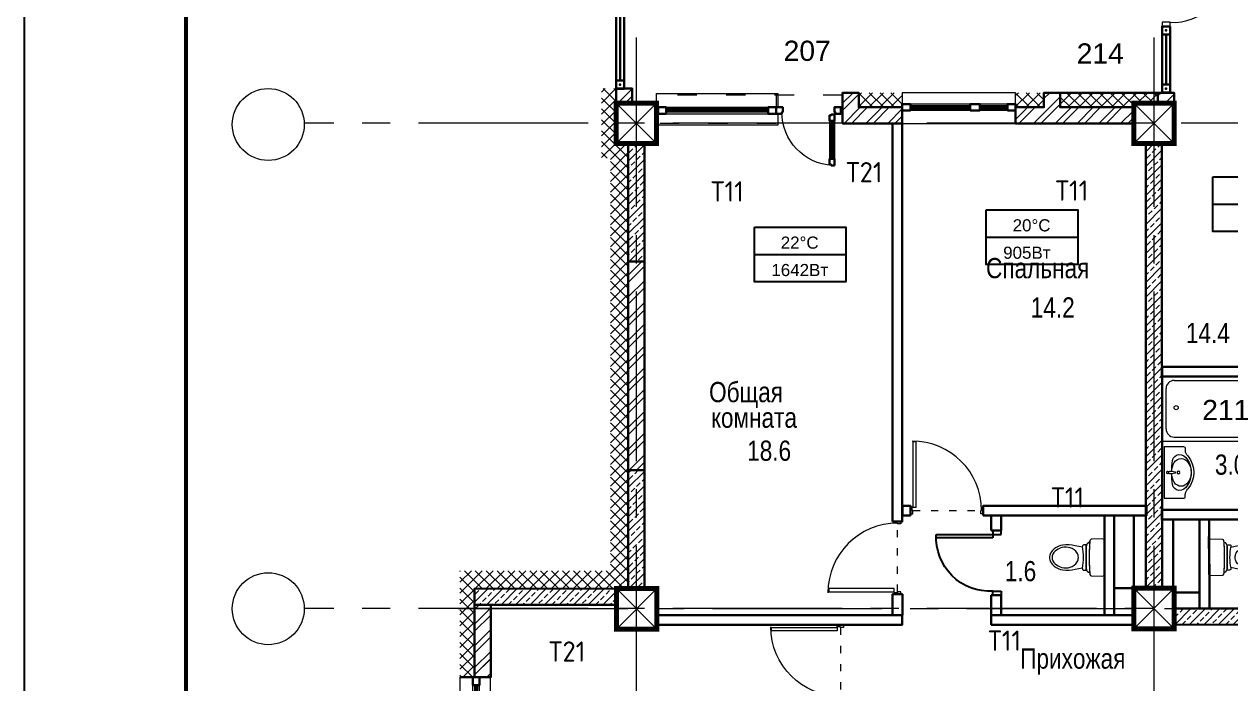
# Model space of a CAD drawing. Header units: millimetres. Extents: x -7566 to 51834, y -19356 to 38606.
# Drawn here: x -7566 to 7353, y 11066 to 19227 of the extents above; entities that cross this region are included whole.
import ezdxf

# ---------------------------------------------------------------- set-up
doc = ezdxf.new("R2010")
doc.units = ezdxf.units.MM
for name, pattern in [('ACAD_ISO03W100', [30, 12, -18]), ('CENTER2', [28.575, 19.05, -3.175, 3.175, -3.175]), ('STROT', [1.7, 0.5, -1.2])]:
    doc.linetypes.add(name, pattern=pattern)
for name, color, linetype, lineweight in [('++++обратка', 5, 'Continuous', 30), ('++ОВ Надписи', 7, 'Continuous', 20), ('SANTECHNIC', 144, 'Continuous', 9), ('STENA', 22, 'Continuous', 50), ('Вытяжка', 5, 'Continuous', 35), ('Колонна', 15, 'Continuous', 30), ('Колонны', 7, 'Continuous', 30), ('окна', 150, 'Continuous', 20), ('оси', 6, 'STROT', 9), ('размеры2', 5, 'Continuous', 9), ('РП-АР_Площадь', 3, 'Continuous', 30), ('стена', 7, 'Continuous', 53), ('СТЕНЫ', 250, 'Continuous', 35), ('текст', 224, 'Continuous', 25), ('штрих', 252, 'Continuous', 9)]:
    doc.layers.add(name, color=color, linetype=linetype, lineweight=lineweight)
for name, color, linetype in [('DOORS', 27, 'Continuous'), ('okna_dveri', 191, 'Continuous'), ('ОТОПЛЕНИЕ ТЕСТ', 7, 'Continuous')]:
    doc.layers.add(name, color=color, linetype=linetype)
doc.layers.get('++++обратка').off()
doc.styles.add('arial', font='arial.ttf')
doc.styles.add('GOST Common_I', font='', dxfattribs={"height": 200})
doc.styles.get("Standard").update_dxf_attribs({"font": 'arial.ttf'})
doc.styles.get('GOST Common_I').set_extended_font_data('GOST Common')
pattern_1 = [(45, (-1168187.17, 40439.9), (-134.70384, 134.70384), []), (45, (-1168097.37, 40439.9), (-134.70384, 134.70384), [])]
pattern_2 = [(225, (-1168187.17, 40439.9), (134.70384, -134.70384), []), (225, (-1168276.97, 40439.9), (134.70384, -134.70384), [])]

# ---------------------------------------------------------------- blocks, each defined once
blk = doc.blocks.new('рак')
at = {"layer": 'SANTECHNIC'}
for p, q in [((22957, 23389), (23756, 23389)), ((23365, 23214), (23347, 23214))]:
    blk.add_line(p, q, dxfattribs=at)
at = {"layer": 'SANTECHNIC', "ltscale": 300}
for points in [[(22957, 23389), (22957, 23090, 0.414214), (22987, 23060), (23022, 23060)], [(23756, 23389), (23756, 23090, -0.414214), (23726, 23060), (23691, 23060)]]:
    blk.add_lwpolyline(points, format="xyb", dxfattribs=at)
at = {"layer": 'SANTECHNIC'}
blk.add_circle((23356, 23167), 22.4, dxfattribs=at)
for centre, radius, start, end in [((23621, 23296), 285, 171.8879, 196.6505), ((23092, 23296), 285, 343.3495, 8.1121), ((23189, 23149), 111, 100.3778, 174.8236), ((23336, 22083), 1188, 89.9526, 98.0528), ((23344, 22986), 285, 91.4562, 119.3427), ((23369, 22986), 285, 60.6573, 88.5438), ((23377, 22083), 1188, 81.9472, 90.0474), ((23524, 23149), 111, 5.1764, 79.6222)]:
    blk.add_arc(centre, radius, start, end, dxfattribs=at)
at = {"layer": 'SANTECHNIC', "ltscale": 300}
for centre, radius, start, end in [((23004, 22919), 142, 47.1466, 83.0083), ((23356, 23322), 393, 229.4652, 310.5348), ((23708, 22919), 142, 96.9917, 132.8534)]:
    blk.add_arc(centre, radius, start, end, dxfattribs=at)
at = {"layer": 'SANTECHNIC'}
for centre, major_axis, ratio, start_param, end_param in [((23357, 23333), (-17.3, -4.8), 1, 5.497787, 11.780972), ((23356, 23160), (278, 0), 0.683293, 3.14506, 6.279718), ((23356, 23125), (214, 0), 0.726596, 2.36393, 7.060848)]:
    blk.add_ellipse(centre, major_axis=major_axis, ratio=ratio, start_param=start_param, end_param=end_param, dxfattribs=at)
blk = doc.blocks.new('бид')
at = {"layer": 'SANTECHNIC', "color": 163, "lineweight": 5, "true_color": 0x617bb3}
for p, q in [((21683, 22153), (21683, 22576)), ((21702, 22594), (21847, 22590)), ((21908, 22208), (21908, 22521)), ((21908, 22521), (21938, 22521)), ((21908, 22497), (21908, 22232)), ((21954, 22491), (22045, 22510)), ((22045, 22219), (21954, 22238)), ((21847, 22139), (21702, 22135)), ((21938, 22208), (21908, 22208))]:
    blk.add_line(p, q, dxfattribs=at)
at = {"layer": 'SANTECHNIC', "color": 163, "lineweight": 5, "true_color": 0x617bb3, "extrusion": (0, 0, -1)}
for centre, major_axis, ratio, start_param, end_param in [((21701, 22576), (12.7, 12.7), 1, 3.926973, 5.521574), ((21701, 22576), (12.7, 12.7), 1, 3.926973, 5.521574), ((21701, 22576), (12.7, 12.7), 1, 3.926973, 5.521574), ((21701, 22576), (12.7, 12.7), 1, 3.926973, 5.521574), ((21701, 22576), (12.7, 12.7), 1, 3.926973, 5.521574), ((21701, 22576), (12.7, 12.7), 1, 3.926973, 5.521574), ((21701, 22576), (12.7, 12.7), 1, 3.926973, 5.521574), ((21701, 22576), (12.7, 12.7), 1, 3.926973, 5.521574), ((21701, 22576), (12.7, 12.7), 1, 3.926973, 5.521574), ((21701, 22576), (12.7, 12.7), 1, 3.926973, 5.521574), ((21701, 22576), (12.7, 12.7), 1, 3.926973, 5.521574), ((21846, 22572), (12.7, 12.7), 1, 5.521549, 6.989943), ((21846, 22572), (12.7, 12.7), 1, 5.521549, 6.989943), ((21846, 22572), (12.7, 12.7), 1, 5.521549, 6.989943), ((21846, 22572), (12.7, 12.7), 1, 5.521549, 6.989943), ((21846, 22572), (12.7, 12.7), 1, 5.521549, 6.989943), ((21846, 22572), (12.7, 12.7), 1, 5.521549, 6.989943), ((21846, 22572), (12.7, 12.7), 1, 5.521549, 6.989943), ((21846, 22572), (12.7, 12.7), 1, 5.521549, 6.989943), ((21846, 22572), (12.7, 12.7), 1, 5.521549, 6.989943), ((21846, 22572), (12.7, 12.7), 1, 5.521549, 6.989943), ((21846, 22572), (12.7, 12.7), 1, 5.521549, 6.989943), ((19269, 22369), (1841, -1841), 1, -0.863983, -0.857583), ((19269, 22369), (1841, -1841), 1, -0.863983, -0.857583), ((19269, 22369), (1841, -1841), 1, -0.863983, -0.857583), ((19269, 22369), (1841, -1841), 1, -0.863983, -0.857583), ((19269, 22369), (1841, -1841), 1, -0.863983, -0.857583), ((19269, 22369), (1841, -1841), 1, -0.863983, -0.857583), ((19269, 22369), (1841, -1841), 1, -0.863983, -0.857583), ((19269, 22369), (1841, -1841), 1, -0.863983, -0.857583), ((19269, 22369), (1841, -1841), 1, -0.863983, -0.857583), ((19269, 22369), (1841, -1841), 1, -0.863983, -0.857583), ((19269, 22369), (1841, 1841), 1, 0.706814, 0.787191), ((21845, 22497), (44.5, 44.5), 1, 5.824608, 7.068567), ((21845, 22497), (44.5, 44.5), 1, 5.824608, 7.068567), ((21845, 22497), (44.5, 44.5), 1, 5.824608, 7.068567), ((21845, 22497), (44.5, 44.5), 1, 5.824608, 7.068567), ((21845, 22497), (44.5, 44.5), 1, 5.824608, 7.068567), ((21845, 22497), (44.5, 44.5), 1, 5.824608, 7.068567), ((21845, 22497), (44.5, 44.5), 1, 5.824608, 7.068567), ((21845, 22497), (44.5, 44.5), 1, 5.824608, 7.068567), ((21845, 22497), (44.5, 44.5), 1, 5.824608, 7.068567), ((21845, 22497), (44.5, 44.5), 1, 5.824608, 7.068567), ((21845, 22497), (44.5, 44.5), 1, 5.824605, 7.068567), ((19269, 22369), (1841, 1841), 1, 0.713213, 0.787191), ((19269, 22369), (1841, 1841), 1, 0.713213, 0.787191), ((19269, 22369), (1841, 1841), 1, 0.713213, 0.787191), ((19269, 22369), (1841, 1841), 1, 0.713213, 0.787191), ((19269, 22369), (1841, 1841), 1, 0.713213, 0.787191), ((19269, 22369), (1841, 1841), 1, 0.713213, 0.787191), ((19269, 22369), (1841, 1841), 1, 0.713213, 0.787191), ((19269, 22369), (1841, 1841), 1, 0.713213, 0.787191), ((19269, 22369), (1841, 1841), 1, 0.713213, 0.787191), ((19269, 22369), (1841, 1841), 1, 0.713213, 0.787191), ((21845, 22351), (44.5, 44.5), 1, -0.45858, -0.458577), ((21845, 22351), (44.5, 44.5), 1, -0.45858, -0.458577), ((21845, 22351), (44.5, 44.5), 1, -0.45858, -0.458577), ((21845, 22351), (44.5, 44.5), 1, -0.45858, -0.458577), ((21845, 22351), (44.5, 44.5), 1, -0.45858, -0.458577), ((21845, 22351), (44.5, 44.5), 1, -0.45858, -0.458577), ((21845, 22351), (44.5, 44.5), 1, -0.45858, -0.458577), ((21845, 22351), (44.5, 44.5), 1, -0.45858, -0.458577), ((21845, 22351), (44.5, 44.5), 1, -0.45858, -0.458577), ((21845, 22351), (44.5, 44.5), 1, -0.45858, -0.458577), ((21938, 22503), (12.7, 12.7), 1, 5.497805, 7.263294), ((21938, 22503), (12.7, 12.7), 1, 5.497805, 7.263294), ((21938, 22503), (12.7, 12.7), 1, 5.497805, 7.263294), ((21938, 22503), (12.7, 12.7), 1, 5.497805, 7.263294), ((21938, 22503), (12.7, 12.7), 1, 5.497805, 7.263294), ((21938, 22503), (12.7, 12.7), 1, 5.497805, 7.263294), ((21938, 22503), (12.7, 12.7), 1, 5.497805, 7.263294), ((21938, 22503), (12.7, 12.7), 1, 5.497805, 7.263294), ((21938, 22503), (12.7, 12.7), 1, 5.497805, 7.263294), ((21938, 22503), (12.7, 12.7), 1, 5.497805, 7.263294), ((21938, 22503), (12.7, 12.7), 1, 5.497805, 7.263294), ((22640, 22365), (493, 493), 1, 3.732293, 4.121682), ((22640, 22365), (493, 493), 1, 3.732293, 4.121682), ((22640, 22365), (493, 493), 1, 3.732293, 4.121682), ((22640, 22365), (493, 493), 1, 3.732293, 4.121682), ((22640, 22365), (493, 493), 1, 3.732293, 4.121682), ((22640, 22365), (493, 493), 1, 3.732293, 4.121682), ((22640, 22365), (493, 493), 1, 3.732293, 4.121682), ((22640, 22365), (493, 493), 1, 3.732293, 4.121682), ((22640, 22365), (493, 493), 1, 3.732293, 4.121682), ((22640, 22365), (493, 493), 1, 3.732293, 4.121682), ((22640, 22365), (493, 493), 1, 3.732293, 4.121682), ((22122, 22365), (81.5, -81.5), 1, 2.356198, 2.861304), ((22122, 22365), (81.5, -81.5), 1, 2.356198, 2.861304), ((22122, 22365), (81.5, -81.5), 1, 2.356198, 2.861304), ((22122, 22365), (81.5, -81.5), 1, 2.356198, 2.861304), ((22122, 22365), (81.5, -81.5), 1, 2.356198, 2.861304), ((22122, 22365), (81.5, -81.5), 1, 2.356198, 2.861304), ((22122, 22365), (81.5, -81.5), 1, 2.356198, 2.861304), ((22122, 22365), (81.5, -81.5), 1, 2.356198, 2.861304), ((22122, 22365), (81.5, -81.5), 1, 2.356198, 2.861304), ((22122, 22365), (81.5, -81.5), 1, 2.356198, 2.861304), ((22122, 22365), (81.5, -81.5), 1, 2.356198, 2.861304), ((22148, 22340), (106, -106), 1, 2.917964, 3.65895), ((22148, 22340), (106, -106), 1, 2.917964, 3.65895), ((22148, 22340), (106, -106), 1, 2.917964, 3.65895), ((22148, 22340), (106, -106), 1, 2.917964, 3.65895), ((22148, 22340), (106, -106), 1, 2.917964, 3.65895), ((22148, 22340), (106, -106), 1, 2.917964, 3.65895), ((22148, 22340), (106, -106), 1, 2.917964, 3.65895), ((22148, 22340), (106, -106), 1, 2.917964, 3.65895), ((22148, 22340), (106, -106), 1, 2.917964, 3.65895), ((22148, 22340), (106, -106), 1, 2.917964, 3.65895), ((22148, 22340), (106, -106), 1, 2.917964, 3.65895), ((22143, 22077), (314, -314), 1, 3.702908, 4.054452), ((22143, 22077), (314, -314), 1, 3.702908, 4.054452), ((22143, 22077), (314, -314), 1, 3.702908, 4.054452), ((22143, 22077), (314, -314), 1, 3.702908, 4.054452), ((22143, 22077), (314, -314), 1, 3.702908, 4.054452), ((22143, 22077), (314, -314), 1, 3.702908, 4.054452), ((22143, 22077), (314, -314), 1, 3.702908, 4.054452), ((22143, 22077), (314, -314), 1, 3.702908, 4.054452), ((22143, 22077), (314, -314), 1, 3.702908, 4.054452), ((22143, 22077), (314, -314), 1, 3.702908, 4.054452), ((22143, 22077), (314, -314), 1, 3.702908, 4.054452), ((22163, 22276), (153, 153), 1, 5.238454, 5.72234), ((22163, 22276), (153, 153), 1, 5.238454, 5.72234), ((22163, 22276), (153, 153), 1, 5.238454, 5.72234), ((22163, 22276), (153, 153), 1, 5.238454, 5.72234), ((22163, 22276), (153, 153), 1, 5.238454, 5.72234), ((22163, 22276), (153, 153), 1, 5.238454, 5.72234), ((22163, 22276), (153, 153), 1, 5.238454, 5.72234), ((22163, 22276), (153, 153), 1, 5.238454, 5.72234), ((22163, 22276), (153, 153), 1, 5.238454, 5.72234), ((22163, 22276), (153, 153), 1, 5.238454, 5.72234), ((22163, 22276), (153, 153), 1, 5.238454, 5.72234), ((22160, 22285), (167, 167), 1, 5.66572, 6.159469), ((22160, 22285), (167, 167), 1, 5.66572, 6.159469), ((22160, 22285), (167, 167), 1, 5.66572, 6.159469), ((22160, 22285), (167, 167), 1, 5.66572, 6.159469), ((22160, 22285), (167, 167), 1, 5.66572, 6.159469), ((22160, 22285), (167, 167), 1, 5.66572, 6.159469), ((22160, 22285), (167, 167), 1, 5.66572, 6.159469), ((22160, 22285), (167, 167), 1, 5.66572, 6.159469), ((22160, 22285), (167, 167), 1, 5.66572, 6.159469), ((22160, 22285), (167, 167), 1, 5.66572, 6.159469), ((22160, 22285), (167, 167), 1, 5.66572, 6.159469), ((22147, 22265), (163, 163), 1, 5.779049, 6.187594), ((22147, 22265), (163, 163), 1, 5.779049, 6.187594), ((22147, 22265), (163, 163), 1, 5.779049, 6.187594), ((22147, 22265), (163, 163), 1, 5.779049, 6.187594), ((22147, 22265), (163, 163), 1, 5.779049, 6.187594), ((22147, 22265), (163, 163), 1, 5.779049, 6.187594), ((22147, 22265), (163, 163), 1, 5.779049, 6.187594), ((22147, 22265), (163, 163), 1, 5.779049, 6.187594), ((22147, 22265), (163, 163), 1, 5.779049, 6.187594), ((22147, 22265), (163, 163), 1, 5.779049, 6.187594), ((22147, 22265), (163, 163), 1, 5.779049, 6.187594), ((22228, 22365), (72.5, 72.5), 1, 6.205612, 7.075907), ((22228, 22365), (72.5, 72.5), 1, 6.205612, 7.075907), ((22228, 22365), (72.5, 72.5), 1, 6.205612, 7.075907), ((22228, 22365), (72.5, 72.5), 1, 6.205612, 7.075907), ((22228, 22365), (72.5, 72.5), 1, 6.205612, 7.075907), ((22228, 22365), (72.5, 72.5), 1, 6.205612, 7.075907), ((22228, 22365), (72.5, 72.5), 1, 6.205612, 7.075907), ((22228, 22365), (72.5, 72.5), 1, 6.205612, 7.075907), ((22228, 22365), (72.5, 72.5), 1, 6.205612, 7.075907), ((22228, 22365), (72.5, 72.5), 1, 6.205612, 7.075907), ((22228, 22365), (72.5, 72.5), 1, 6.205612, 7.075907), ((22176, 22315), (143, -143), 1, 4.618354, 4.963396), ((22176, 22315), (143, -143), 1, 4.618354, 4.963396), ((22176, 22315), (143, -143), 1, 4.618354, 4.963396), ((22176, 22315), (143, -143), 1, 4.618354, 4.963396), ((22176, 22315), (143, -143), 1, 4.618354, 4.963396), ((22176, 22315), (143, -143), 1, 4.618354, 4.963396), ((22176, 22315), (143, -143), 1, 4.618354, 4.963396), ((22176, 22315), (143, -143), 1, 4.618354, 4.963396), ((22176, 22315), (143, -143), 1, 4.618354, 4.963396), ((22176, 22315), (143, -143), 1, 4.618354, 4.963396), ((22176, 22315), (143, -143), 1, 4.618354, 4.963396), ((22256, 22367), (75.9, -75.9), 1, -1.283954, -0.765249), ((22256, 22367), (75.9, -75.9), 1, -1.283954, -0.765249), ((22256, 22367), (75.9, -75.9), 1, -1.283954, -0.765249), ((22256, 22367), (75.9, -75.9), 1, -1.283954, -0.765249), ((22256, 22367), (75.9, -75.9), 1, -1.283954, -0.765249), ((22256, 22367), (75.9, -75.9), 1, -1.283954, -0.765249), ((22256, 22367), (75.9, -75.9), 1, -1.283954, -0.765249), ((22256, 22367), (75.9, -75.9), 1, -1.283954, -0.765249), ((22256, 22367), (75.9, -75.9), 1, -1.283954, -0.765249), ((22256, 22367), (75.9, -75.9), 1, -1.283954, -0.765249), ((22256, 22367), (75.9, -75.9), 1, -1.283954, -0.765249), ((19269, 22360), (1841, -1841), 1, -0.787192, -0.706815), ((19269, 22360), (1841, -1841), 1, -0.787192, -0.714012), ((19269, 22360), (1841, -1841), 1, -0.787192, -0.714012), ((19269, 22360), (1841, -1841), 1, -0.787192, -0.714012), ((19269, 22360), (1841, -1841), 1, -0.787192, -0.714012), ((19269, 22360), (1841, -1841), 1, -0.787192, -0.714012), ((19269, 22360), (1841, -1841), 1, -0.787192, -0.714012), ((19269, 22360), (1841, -1841), 1, -0.787192, -0.714012), ((19269, 22360), (1841, -1841), 1, -0.787192, -0.714012), ((19269, 22360), (1841, -1841), 1, -0.787192, -0.714012), ((19269, 22360), (1841, -1841), 1, -0.787192, -0.714012), ((21845, 22232), (60.6, -18.2), 0.94795, -0.306526, 0.964502), ((21845, 22232), (60.6, -18.2), 0.94795, -0.306526, -0.24712), ((21845, 22232), (60.6, -18.2), 0.94795, -0.306526, -0.24712), ((21845, 22232), (60.6, -18.2), 0.94795, -0.306526, -0.24712), ((21845, 22232), (60.6, -18.2), 0.94795, -0.306526, -0.24712), ((21845, 22232), (60.6, -18.2), 0.94795, -0.306526, -0.24712), ((21845, 22232), (60.6, -18.2), 0.94795, -0.306526, -0.24712), ((21845, 22232), (60.6, -18.2), 0.94795, -0.306526, -0.24712), ((21845, 22232), (60.6, -18.2), 0.94795, -0.306526, -0.24712), ((21845, 22232), (60.6, -18.2), 0.94795, -0.306526, -0.24712), ((21845, 22232), (60.6, -18.2), 0.94795, -0.306526, -0.24712), ((22122, 22365), (81.5, -81.5), 1, 1.851087, 2.356193), ((22122, 22365), (81.5, -81.5), 1, 1.851087, 2.356193), ((22122, 22365), (81.5, -81.5), 1, 1.851087, 2.356193), ((22122, 22365), (81.5, -81.5), 1, 1.851087, 2.356193), ((22122, 22365), (81.5, -81.5), 1, 1.851087, 2.356193), ((22122, 22365), (81.5, -81.5), 1, 1.851087, 2.356193), ((22122, 22365), (81.5, -81.5), 1, 1.851087, 2.356193), ((22122, 22365), (81.5, -81.5), 1, 1.851087, 2.356193), ((22122, 22365), (81.5, -81.5), 1, 1.851087, 2.356193), ((22122, 22365), (81.5, -81.5), 1, 1.851087, 2.356193), ((22122, 22365), (81.5, -81.5), 1, 1.851087, 2.356193), ((22148, 22389), (106, -106), 1, 1.053441, 1.794427), ((22148, 22389), (106, -106), 1, 1.053441, 1.794427), ((22148, 22389), (106, -106), 1, 1.053441, 1.794427), ((22148, 22389), (106, -106), 1, 1.053441, 1.794427), ((22148, 22389), (106, -106), 1, 1.053441, 1.794427), ((22148, 22389), (106, -106), 1, 1.053441, 1.794427), ((22148, 22389), (106, -106), 1, 1.053441, 1.794427), ((22148, 22389), (106, -106), 1, 1.053441, 1.794427), ((22148, 22389), (106, -106), 1, 1.053441, 1.794427), ((22148, 22389), (106, -106), 1, 1.053441, 1.794427), ((22148, 22389), (106, -106), 1, 1.053441, 1.794427), ((22163, 22453), (153, -153), 1, 0.560845, 1.04473), ((22163, 22453), (153, -153), 1, 0.560845, 1.04473), ((22163, 22453), (153, -153), 1, 0.560845, 1.04473), ((22163, 22453), (153, -153), 1, 0.560845, 1.04473), ((22163, 22453), (153, -153), 1, 0.560845, 1.04473), ((22163, 22453), (153, -153), 1, 0.560845, 1.04473), ((22163, 22453), (153, -153), 1, 0.560845, 1.04473), ((22163, 22453), (153, -153), 1, 0.560845, 1.04473), ((22163, 22453), (153, -153), 1, 0.560845, 1.04473), ((22163, 22453), (153, -153), 1, 0.560845, 1.04473), ((22163, 22453), (153, -153), 1, 0.560845, 1.04473), ((22160, 22444), (167, -167), 1, 0.123713, 0.617462), ((22160, 22444), (167, -167), 1, 0.123713, 0.617462), ((22160, 22444), (167, -167), 1, 0.123713, 0.617462), ((22160, 22444), (167, -167), 1, 0.123713, 0.617462), ((22160, 22444), (167, -167), 1, 0.123713, 0.617462), ((22160, 22444), (167, -167), 1, 0.123713, 0.617462), ((22160, 22444), (167, -167), 1, 0.123713, 0.617462), ((22160, 22444), (167, -167), 1, 0.123713, 0.617462), ((22160, 22444), (167, -167), 1, 0.123713, 0.617462), ((22160, 22444), (167, -167), 1, 0.123713, 0.617462), ((22160, 22444), (167, -167), 1, 0.123713, 0.617462), ((22147, 22464), (163, 163), 1, 1.666383, 2.074928), ((22147, 22464), (163, 163), 1, 1.666383, 2.074928), ((22147, 22464), (163, 163), 1, 1.666383, 2.074928), ((22147, 22464), (163, 163), 1, 1.666383, 2.074928), ((22147, 22464), (163, 163), 1, 1.666383, 2.074928), ((22147, 22464), (163, 163), 1, 1.666383, 2.074928), ((22147, 22464), (163, 163), 1, 1.666383, 2.074928), ((22147, 22464), (163, 163), 1, 1.666383, 2.074928), ((22147, 22464), (163, 163), 1, 1.666383, 2.074928), ((22147, 22464), (163, 163), 1, 1.666383, 2.074928), ((22147, 22464), (163, 163), 1, 1.666383, 2.074928), ((22228, 22364), (72.5, 72.5), 1, 0.778081, 1.648375), ((22228, 22364), (72.5, 72.5), 1, 0.778081, 1.648375), ((22228, 22364), (72.5, 72.5), 1, 0.778081, 1.648375), ((22228, 22364), (72.5, 72.5), 1, 0.778081, 1.648375), ((22228, 22364), (72.5, 72.5), 1, 0.778081, 1.648375), ((22228, 22364), (72.5, 72.5), 1, 0.778081, 1.648375), ((22228, 22364), (72.5, 72.5), 1, 0.778081, 1.648375), ((22228, 22364), (72.5, 72.5), 1, 0.778081, 1.648375), ((22228, 22364), (72.5, 72.5), 1, 0.778081, 1.648375), ((22228, 22364), (72.5, 72.5), 1, 0.778081, 1.648375), ((22228, 22364), (72.5, 72.5), 1, 0.778081, 1.648375), ((22176, 22414), (143, 143), 1, 1.319789, 1.66483), ((22176, 22414), (143, 143), 1, 1.319789, 1.66483), ((22176, 22414), (143, 143), 1, 1.319789, 1.66483), ((22176, 22414), (143, 143), 1, 1.319789, 1.66483), ((22176, 22414), (143, 143), 1, 1.319789, 1.66483), ((22176, 22414), (143, 143), 1, 1.319789, 1.66483), ((22176, 22414), (143, 143), 1, 1.319789, 1.66483), ((22176, 22414), (143, 143), 1, 1.319789, 1.66483), ((22176, 22414), (143, 143), 1, 1.319789, 1.66483), ((22176, 22414), (143, 143), 1, 1.319789, 1.66483), ((22176, 22414), (143, 143), 1, 1.319789, 1.66483), ((22256, 22362), (75.9, -75.9), 1, -0.805548, -0.286843), ((22256, 22362), (75.9, -75.9), 1, -0.805548, -0.286843), ((22256, 22362), (75.9, -75.9), 1, -0.805548, -0.286843), ((22256, 22362), (75.9, -75.9), 1, -0.805548, -0.286843), ((22256, 22362), (75.9, -75.9), 1, -0.805548, -0.286843), ((22256, 22362), (75.9, -75.9), 1, -0.805548, -0.286843), ((22256, 22362), (75.9, -75.9), 1, -0.805548, -0.286843), ((22256, 22362), (75.9, -75.9), 1, -0.805548, -0.286843), ((22256, 22362), (75.9, -75.9), 1, -0.805548, -0.286843), ((22256, 22362), (75.9, -75.9), 1, -0.805548, -0.286843), ((22256, 22362), (75.9, -75.9), 1, -0.805548, -0.286843), ((21701, 22153), (12.7, -12.7), 1, 0.761582, 2.356182), ((21701, 22153), (12.7, -12.7), 1, 0.761582, 2.356182), ((21701, 22153), (12.7, -12.7), 1, 0.761582, 2.356182), ((21701, 22153), (12.7, -12.7), 1, 0.761582, 2.356182), ((21701, 22153), (12.7, -12.7), 1, 0.761582, 2.356182), ((21701, 22153), (12.7, -12.7), 1, 0.761582, 2.356182), ((21701, 22153), (12.7, -12.7), 1, 0.761582, 2.356182), ((21701, 22153), (12.7, -12.7), 1, 0.761582, 2.356182), ((21701, 22153), (12.7, -12.7), 1, 0.761582, 2.356182), ((21701, 22153), (12.7, -12.7), 1, 0.761582, 2.356182), ((21701, 22153), (12.7, -12.7), 1, 0.761582, 2.356182), ((21846, 22157), (12.7, 12.7), 1, 0.864048, 2.332443), ((21846, 22157), (12.7, 12.7), 1, 0.864048, 2.332443), ((21846, 22157), (12.7, 12.7), 1, 0.864048, 2.332443), ((21846, 22157), (12.7, 12.7), 1, 0.864048, 2.332443), ((21846, 22157), (12.7, 12.7), 1, 0.864048, 2.332443), ((21846, 22157), (12.7, 12.7), 1, 0.864048, 2.332443), ((21846, 22157), (12.7, 12.7), 1, 0.864048, 2.332443), ((21846, 22157), (12.7, 12.7), 1, 0.864048, 2.332443), ((21846, 22157), (12.7, 12.7), 1, 0.864048, 2.332443), ((21846, 22157), (12.7, 12.7), 1, 0.864048, 2.332443), ((21846, 22157), (12.7, 12.7), 1, 0.864048, 2.332443), ((19269, 22360), (1841, -1841), 1, -0.714012, -0.706815), ((19269, 22360), (1841, -1841), 1, -0.714012, -0.706815), ((19269, 22360), (1841, -1841), 1, -0.714012, -0.706815), ((19269, 22360), (1841, -1841), 1, -0.714012, -0.706815), ((19269, 22360), (1841, -1841), 1, -0.714012, -0.706815), ((19269, 22360), (1841, -1841), 1, -0.714012, -0.706815), ((19269, 22360), (1841, -1841), 1, -0.714012, -0.706815), ((19269, 22360), (1841, -1841), 1, -0.714012, -0.706815), ((19269, 22360), (1841, -1841), 1, -0.714012, -0.706815), ((19269, 22360), (1841, -1841), 1, -0.714012, -0.706815), ((21845, 22231), (44.2, 44.2), 1, 1.951344, 2.029958), ((21845, 22231), (44.2, 44.2), 1, 1.951344, 2.029958), ((21845, 22231), (44.2, 44.2), 1, 1.951344, 2.029958), ((21845, 22231), (44.2, 44.2), 1, 1.951344, 2.029958), ((21845, 22231), (44.2, 44.2), 1, 1.951344, 2.029958), ((21845, 22231), (44.2, 44.2), 1, 1.951344, 2.029958), ((21845, 22231), (44.2, 44.2), 1, 1.951344, 2.029958), ((21845, 22231), (44.2, 44.2), 1, 1.951344, 2.029958), ((21845, 22231), (44.2, 44.2), 1, 1.951344, 2.029958), ((21845, 22231), (44.2, 44.2), 1, 1.951344, 2.029958), ((21845, 22231), (44.2, 44.2), 1, 1.951344, 2.029958), ((21845, 22232), (60.6, -18.2), 0.94795, -0.24712, 0.964502), ((21845, 22232), (60.6, -18.2), 0.94795, -0.24712, 0.964502), ((21845, 22232), (60.6, -18.2), 0.94795, -0.24712, 0.964502), ((21845, 22232), (60.6, -18.2), 0.94795, -0.24712, 0.964502), ((21845, 22232), (60.6, -18.2), 0.94795, -0.24712, 0.964502), ((21845, 22232), (60.6, -18.2), 0.94795, -0.24712, 0.964502), ((21845, 22232), (60.6, -18.2), 0.94795, -0.24712, 0.964502), ((21845, 22232), (60.6, -18.2), 0.94795, -0.24712, 0.964502), ((21845, 22232), (60.6, -18.2), 0.94795, -0.24712, 0.964502), ((21845, 22232), (60.6, -18.2), 0.94795, -0.24712, 0.964502), ((21938, 22226), (12.7, 12.7), 1, 0.59071, 2.356199), ((21938, 22226), (12.7, 12.7), 1, 0.59071, 2.356199), ((21938, 22226), (12.7, 12.7), 1, 0.59071, 2.356199), ((21938, 22226), (12.7, 12.7), 1, 0.59071, 2.356199), ((21938, 22226), (12.7, 12.7), 1, 0.59071, 2.356199), ((21938, 22226), (12.7, 12.7), 1, 0.59071, 2.356199), ((21938, 22226), (12.7, 12.7), 1, 0.59071, 2.356199), ((21938, 22226), (12.7, 12.7), 1, 0.59071, 2.356199), ((21938, 22226), (12.7, 12.7), 1, 0.59071, 2.356199), ((21938, 22226), (12.7, 12.7), 1, 0.59071, 2.356199), ((21938, 22226), (12.7, 12.7), 1, 0.59071, 2.356199), ((22143, 22652), (314, -314), 1, 0.657938, 1.009482), ((22143, 22652), (314, -314), 1, 0.657938, 1.009482), ((22143, 22652), (314, -314), 1, 0.657938, 1.009482), ((22143, 22652), (314, -314), 1, 0.657938, 1.009482), ((22143, 22652), (314, -314), 1, 0.657938, 1.009482), ((22143, 22652), (314, -314), 1, 0.657938, 1.009482), ((22143, 22652), (314, -314), 1, 0.657938, 1.009482), ((22143, 22652), (314, -314), 1, 0.657938, 1.009482), ((22143, 22652), (314, -314), 1, 0.657938, 1.009482), ((22143, 22652), (314, -314), 1, 0.657938, 1.009482), ((22143, 22652), (314, -314), 1, 0.657938, 1.009482)]:
    blk.add_ellipse(centre, major_axis=major_axis, ratio=ratio, start_param=start_param, end_param=end_param, dxfattribs=at)
blk = doc.blocks.new('dafgbdf')
at = {"layer": 'SANTECHNIC', "lineweight": 0, "ltscale": 100}
for p, q in [((835689, -11300), (833889, -11300)), ((833889, -12100), (833889, -11300)), ((833939, -11950), (833939, -11450)), ((835539, -11350), (834039, -11350)), ((835639, -11450), (835639, -11950)), ((835539, -12050), (834039, -12050)), ((835689, -12100), (833889, -12100))]:
    blk.add_line(p, q, dxfattribs=at)
blk.add_circle((835514, -11713), 25, dxfattribs=at)
for centre, start, end in [((834039, -11450), 90, 180), ((835539, -11450), 0, 90), ((834039, -11950), 180, 270), ((835539, -11950), 270, 0)]:
    blk.add_arc(centre, 100, start, end, dxfattribs=at)
blk = doc.blocks.new('к')
at = {"lineweight": 0}
for p, q in [((6373750, -182890), (6374150, -183290)), ((6373750, -183290), (6374150, -182890))]:
    blk.add_line(p, q, dxfattribs=at)
at = {"color": 1, "lineweight": 30, "ltscale": 20}
blk.add_lwpolyline([(6373750, -182890), (6374150, -182890), (6374150, -183290), (6373750, -183290)], close=True, dxfattribs=at)
at = {"layer": 'Колонна', "color": 7, "ltscale": 100, "const_width": 50}
blk.add_lwpolyline([(6373750, -182890), (6374150, -182890), (6374150, -183290), (6373750, -183290)], close=True, dxfattribs=at)
blk = doc.blocks.new('OK-002')
at = {"layer": 'окна', "color": 252, "lineweight": 9}
for p, q in [((840, -140), (100, -140)), ((1300, -140), (960, -140)), ((840, -220), (100, -220)), ((1300, -220), (960, -220))]:
    blk.add_line(p, q, dxfattribs=at)
at = {"layer": 'окна', "lineweight": 40}
for p, q in [((840, -170), (100, -170)), ((840, -190), (100, -190)), ((1300, -170), (960, -170)), ((1300, -190), (960, -190))]:
    blk.add_line(p, q, dxfattribs=at)
at = {"layer": 'окна', "color": 252, "lineweight": 30}
for points in [[(0, -220), (100, -220), (100, -140), (0, -140)], [(840, -220), (960, -220), (960, -140), (840, -140)], [(1300, -220), (1400, -220), (1400, -140), (1300, -140)]]:
    blk.add_lwpolyline(points, close=True, dxfattribs=at)
at = {"layer": 'СТЕНЫ', "lineweight": 9, "ltscale": 20}
blk.add_lwpolyline([(0, -1), (0, -380), (1400, -380), (1400, -1)], close=True, dxfattribs=at)
blk = doc.blocks.new('D_800')
at = {"color": 251, "true_color": 0x4f5a69}
for p, q in [((90, 800), (50, 800)), ((50, 800), (50, 100)), ((90, 100), (90, 800)), ((0, 0), (0, 100)), ((0, 100), (50, 100)), ((50, 0), (0, 0)), ((50, 100), (90, 100)), ((50, 100), (50, 0)), ((800, 100), (750, 100)), ((750, 100), (750, 0)), ((750, 0), (800, 0)), ((800, 0), (800, 100))]:
    blk.add_line(p, q, dxfattribs=at)
blk.add_arc((88, 138), 663, 356.7488, 93.2512, dxfattribs=at)
blk = doc.blocks.new('Dv900')
at = {"color": 5, "linetype": 'ACAD_ISO03W100', "lineweight": 5, "ltscale": 7.5}
blk.add_line((30, 0), (870, 0), dxfattribs=at)
at = {"layer": 'DOORS', "lineweight": 20, "ltscale": 2}
for points in [[(30, 40), (70, 40), (70, 850), (30, 850)], [(20, 40), (0, 40), (0, -40), (30, -40), (30, 0), (20, 0), (20, 40)], [(880, 40), (900, 40), (900, -40), (870, -40), (870, 0), (880, 0), (880, 40)]]:
    blk.add_lwpolyline(points, close=True, dxfattribs=at)
at = {"layer": 'DOORS', "color": 5, "lineweight": 9, "ltscale": 2}
blk.add_arc((20, 0), 860, 0, 90, dxfattribs=at)
blk = doc.blocks.new('рараврв')
at = {"color": 150, "lineweight": 30, "ltscale": 20}
blk.add_line((434909, 547621), (434909, 548442), dxfattribs=at)
for points in [[(434809, 547521), (434809, 548542)], [(434859, 547621), (434859, 548442)]]:
    blk.add_lwpolyline(points, dxfattribs=at)
at = {"color": 184, "lineweight": 30, "ltscale": 20}
for points in [[(434809, 548442), (434809, 548542), (434909, 548542), (434909, 548442), (434809, 548442)], [(434809, 547521), (434809, 547621), (434909, 547621), (434909, 547521), (434809, 547521)], [(434809, 547521), (434809, 547621), (434909, 547621), (434909, 547521), (434809, 547521)]]:
    blk.add_lwpolyline(points, dxfattribs=at)
at = {"color": 1, "lineweight": 30}
for p in [(434859, 548492), (434859, 547571)]:
    blk.add_point(p, dxfattribs=at)
blk = doc.blocks.new('Окв-0')
at = {"layer": 'DOORS', "color": 5, "lineweight": 9, "ltscale": 2}
blk.add_arc((1332064, -525220), 662, 273.1578, 359.9385, dxfattribs=at)
at = {"layer": 'окна', "color": 252, "lineweight": 9}
for p, q in [((1334156, -525161), (1332896, -525161)), ((1334156, -525241), (1332896, -525241)), ((1332076, -525331), (1332076, -525801)), ((1332136, -525331), (1332136, -525801))]:
    blk.add_line(p, q, dxfattribs=at)
at = {"layer": 'окна', "lineweight": 40}
for p, q in [((1334156, -525191), (1332896, -525191)), ((1334156, -525211), (1332896, -525211)), ((1332096, -525801), (1332096, -525331)), ((1332116, -525801), (1332116, -525331))]:
    blk.add_line(p, q, dxfattribs=at)
at = {"layer": 'окна', "color": 252, "lineweight": 30}
for points in [[(1332066, -525241), (1331996, -525241), (1331996, -525161), (1332076, -525161), (1332076, -525221), (1332066, -525221), (1332066, -525241)], [(1332726, -525241), (1332796, -525241), (1332796, -525161), (1332716, -525161), (1332716, -525221), (1332726, -525221), (1332726, -525241)], [(1332796, -525241), (1332896, -525241), (1332896, -525161), (1332796, -525161)], [(1334156, -525241), (1334256, -525241), (1334256, -525161), (1334156, -525161)], [(1332136, -525261), (1332136, -525331), (1332076, -525331), (1332076, -525251), (1332116, -525251), (1332116, -525261), (1332136, -525261)], [(1332136, -525871), (1332136, -525801), (1332076, -525801), (1332076, -525881), (1332116, -525881), (1332116, -525871), (1332136, -525871)]]:
    blk.add_lwpolyline(points, close=True, dxfattribs=at)
at = {"layer": 'СТЕНЫ', "linetype": 'ACAD_ISO03W100', "lineweight": 5, "ltscale": 20}
for p, q in [((1331976, -525011), (1334276, -525011)), ((1331976, -525011), (1331976, -525361)), ((1332796, -525011), (1332796, -525361)), ((1332796, -525361), (1334276, -525361))]:
    blk.add_line(p, q, dxfattribs=at)
at = {"layer": 'СТЕНЫ', "color": 251, "lineweight": 9, "ltscale": 20}
blk.add_lwpolyline([(1332776, -525241), (1332776, -525381), (1334276, -525381), (1334276, -524991), (1332776, -524991), (1332776, -525161)], dxfattribs=at)
blk = doc.blocks.new('ппу')
at = {"color": 184, "lineweight": 30, "ltscale": 20}
for points in [[(441409, 548292), (441409, 548192), (441309, 548192), (441309, 548292), (441409, 548292)], [(441409, 547472), (441409, 547572), (441309, 547572), (441309, 547472), (441409, 547472)]]:
    blk.add_lwpolyline(points, dxfattribs=at)
at = {"color": 170, "lineweight": 30, "ltscale": 20}
for points in [[(441309, 548192), (441309, 547572)], [(441359, 548192), (441359, 547572)], [(441409, 548192), (441409, 547572)]]:
    blk.add_lwpolyline(points, dxfattribs=at)
at = {"color": 1, "lineweight": 30}
for p in [(441359, 548243), (441359, 547521)]:
    blk.add_point(p, dxfattribs=at)
at = {"layer": 'окна', "color": 16, "lineweight": 9, "ltscale": 110, "rotation": 270}
blk.add_blockref('D_800', (441309, 549092), dxfattribs=at)
blk.add_blockref('D_800', (441309, 549092), dxfattribs=at)
blk = doc.blocks.new('89898989')
at = {"layer": 'STENA', "lineweight": 9, "true_color": 0x939598}
h = blk.add_hatch(dxfattribs=at)
h.set_pattern_fill('ANSI33', color=252, scale=20, angle=180)
h.set_pattern_definition([(225, (-1419256.58, 495005.17), (89.802561, -89.802561), []), (225, (-1419346.38, 495005.17), (89.802561, -89.802561), [63.5, -31.75])])
h.paths.add_polyline_path([(-733027.7, 585821.4), (-733227.7, 585821.4), (-733228.4, 587281.4), (-733028.4, 587281.4)])
h = blk.add_hatch(dxfattribs=at)
h.set_pattern_fill('ANSI33', color=252, scale=20, angle=180)
h.set_pattern_definition([(225, (-1419257.2, 495005.17), (89.802561, -89.802561), []), (225, (-1419347.01, 495005.17), (89.802561, -89.802561), [63.5, -31.75])])
edge = h.paths.add_edge_path()
edge.add_line((-726628.4, 581785.5), (-726828.4, 581785.5))
edge.add_line((-726828.4, 581785.5), (-726829, 587281.4))
edge.add_line((-726829, 587281.4), (-726629, 587281.4))
edge.add_line((-726629, 587281.4), (-726628.4, 581792.6))
h = blk.add_hatch(dxfattribs=at)
h.set_pattern_fill('ANSI33', color=252, scale=20, angle=180)
h.set_pattern_definition([(225, (-1419256.58, 490964.73), (89.802561, -89.802561), []), (225, (-1419346.38, 490964.73), (89.802561, -89.802561), [63.5, -31.75])])
h.paths.add_polyline_path([(-733028.4, 581776.9), (-733228.4, 581776.9), (-733227.7, 583241), (-733027.7, 583241)])
h = blk.add_hatch(dxfattribs=at)
h.set_pattern_fill('ANSI33', color=252, scale=20, angle=180)
h.set_pattern_definition([(225, (-1168187.17, 40439.89), (89.802561, -89.802561), []), (225, (-1168276.97, 40439.89), (89.802561, -89.802561), [63.5, -31.75])])
h.paths.add_polyline_path([(-735127.7, 581577.4), (-735127.7, 581777.4), (-733373.6, 581776.3), (-733373.6, 581576.3)])
h = blk.add_hatch(dxfattribs=at)
h.set_pattern_fill('ANSI33', color=252, scale=20, angle=180)
h.set_pattern_definition([(225, (-1510040.49, 450459.71), (89.802561, -89.802561), []), (225, (-1510130.3, 450459.71), (89.802561, -89.802561), [63.5, -31.75])])
h.paths.add_polyline_path([(-726478.4, 581331), (-726478.4, 581531), (-724682.7, 581531.3), (-724682.7, 581331.3)])
at = {"layer": 'стена', "lineweight": 9, "true_color": 0x939598}
h = blk.add_hatch(dxfattribs=at)
h.set_pattern_fill('ANSI32', color=252, scale=20, angle=180)
h.set_pattern_definition(pattern_2)
h.paths.add_polyline_path([(-733178.4, 587781.4), (-733378.4, 587781.4), (-733378.4, 587961.4), (-733178.4, 587961.4)])
h = blk.add_hatch(dxfattribs=at)
h.set_pattern_fill('ANSI32', color=252, scale=20, angle=180)
h.set_pattern_definition([(225, (-13581.43, 452744.47), (134.70384, -134.70384), []), (225, (-13671.23, 452744.47), (134.70384, -134.70384), [])])
edge = h.paths.add_edge_path()
edge.add_line((-729838.9, 587732.5), (-729838.9, 587531.3))
edge.add_line((-729838.9, 587531.3), (-730578.4, 587531.3))
edge.add_line((-730578.4, 587531.3), (-730578.4, 587911.6))
edge.add_line((-730578.4, 587911.6), (-730377.7, 587911.6))
edge.add_line((-730377.7, 587911.6), (-730377.7, 587731.3))
edge.add_line((-730377.7, 587731.3), (-729838.9, 587731.3))
h = blk.add_hatch(dxfattribs=at)
h.set_pattern_fill('ANSI32', color=252, scale=20, angle=180)
h.set_pattern_definition(pattern_2)
h.paths.add_polyline_path([(-728438.9, 587531.4), (-726978.4, 587531.4), (-726978.3, 587731.1), (-727887.8, 587731), (-727887.9, 587911.6), (-728087.8, 587911.6), (-728087.8, 587731.3), (-728438.9, 587731.3)])
h = blk.add_hatch(dxfattribs=at)
h.set_pattern_fill('ANSI32', color=252, scale=20, angle=180)
h.set_pattern_definition([(225, (-1167888.42, 40439.9), (134.70384, -134.70384), []), (225, (-1167978.22, 40439.9), (134.70384, -134.70384), [])])
h.paths.add_polyline_path([(-726478.4, 587781.4), (-726678.4, 587781.4), (-726678.4, 587911.6), (-726478.4, 587911.6)])
h = blk.add_hatch(dxfattribs=at)
h.set_pattern_fill('ANSI32', color=252, scale=20)
h.set_pattern_definition([(45, (-2788306.24, 1170964.3), (-134.703842, 134.703842), []), (45, (-2788216.44, 1170964.3), (-134.703842, 134.703842), [])])
h.paths.add_polyline_path([(-733027.7, 583241), (-733227.7, 583241), (-733227.7, 585821.4), (-733027.7, 585821.4)])
h = blk.add_hatch(dxfattribs=at)
h.set_pattern_fill('ANSI32', color=252, scale=20)
h.set_pattern_definition(pattern_1)
h.paths.add_polyline_path([(-734927.7, 580681), (-735127.7, 580681), (-735127.7, 581577.4), (-734927.7, 581577.4)])
h = blk.add_hatch(dxfattribs=at)
h.set_pattern_fill('ANSI32', color=252, scale=20)
h.set_pattern_definition(pattern_1)
h.paths.add_polyline_path([(-734928.1, 579281), (-735128.1, 579281), (-735128.1, 575730.9), (-734928.1, 575730.9)])
h.paths.add_polyline_path([(-735128.1, 580681), (-734928.1, 580681), (-734928.1, 581331.5), (-735128.1, 581331.5)])
at = {"layer": 'штрих', "lineweight": 5, "ltscale": 20, "true_color": 0x939598}
h = blk.add_hatch(dxfattribs=at)
h.set_pattern_fill('ANSI37', color=252, scale=30, angle=180)
h.set_pattern_definition([(225, (-1153798.28, 40439.78), (67.351921, -67.351921), []), (315, (-1153798.28, 40439.78), (67.351921, 67.351921), [])])
h.paths.add_polyline_path([(-735127.7, 581776.8), (-733227.7, 581776.8), (-733227.7, 587281.3), (-733378.4, 587281.3), (-733378.4, 587961.4), (-733558.3, 587961.3), (-733558.4, 587101.3), (-733448, 587101.3), (-733448.8, 581997.3), (-735307.7, 581997.8), (-735307.7, 580680.9), (-735127.7, 580680.9)])
h = blk.add_hatch(dxfattribs=at)
h.set_pattern_fill('ANSI37', color=252, scale=30)
h.set_pattern_definition([(45, (-1444289.34, 660289.06), (-67.351921, 67.351921), []), (135, (-1444289.34, 660289.06), (-67.351921, -67.351921), [])])
h.paths.add_polyline_path([(-730377.7, 587731.3), (-729838.9, 587731.3), (-729838.9, 587911.5), (-730377.7, 587911.6)])
h = blk.add_hatch(dxfattribs=at)
h.set_pattern_fill('ANSI37', color=252, scale=30)
h.set_pattern_definition([(45, (-1442349.5, 660289.11), (-67.351921, 67.351921), []), (135, (-1442349.5, 660289.11), (-67.351921, -67.351921), [])])
edge = h.paths.add_edge_path()
edge.add_line((-728438.9, 587731.3), (-728087.8, 587731.3))
edge.add_line((-728087.8, 587731.3), (-728087.8, 587911.6))
edge.add_line((-728087.8, 587911.6), (-728438.9, 587911.6))
edge.add_line((-728438.9, 587911.6), (-728438.9, 587731.3))
h = blk.add_hatch(dxfattribs=at)
h.set_pattern_fill('ANSI37', color=252, scale=30)
h.set_pattern_definition([(45, (-1168187.17, 40439.89), (-67.351921, 67.351921), []), (135, (-1168187.17, 40439.89), (-67.351921, -67.351921), [])])
h.paths.add_polyline_path([(-726678.4, 587911.6), (-727887.8, 587911.6), (-727887.8, 587731), (-726978.4, 587731.1), (-726978.4, 587781.4), (-726678.4, 587781.4)])
at = {"layer": 'STENA', "color": 252, "lineweight": 30, "true_color": 0x939598}
for points in [[(-733028.4, 587281.4), (-733027.7, 585821.4), (-733227.7, 585821.4), (-733228.4, 587281.4)], [(-726629, 587281.4), (-726628.4, 581785.5), (-726828.4, 581785.5), (-726829, 587281.4)], [(-733027.7, 583241), (-733028.4, 581776.9), (-733228.4, 581776.9), (-733227.7, 583241)], [(-724682.7, 581331.3), (-726478.4, 581331), (-726478.4, 581531), (-724682.7, 581531.3)]]:
    blk.add_lwpolyline(points, close=True, dxfattribs=at)
at = {"layer": 'Вытяжка', "color": 252, "true_color": 0x939598}
blk.add_line((-726043.4, 582273.8), (-726043.4, 582423.8), dxfattribs=at)
at = {"layer": 'Вытяжка', "color": 252, "lineweight": 30, "ltscale": 20, "true_color": 0x939598}
for points in [[(-726978.4, 581781), (-727219.3, 581781), (-727219.3, 582683), (-726978.4, 582683)], [(-726489.3, 581730.6), (-726163.4, 581730.6), (-726163.4, 582631.8), (-726489.3, 582631.8)]]:
    blk.add_lwpolyline(points, close=True, dxfattribs=at)
at = {"layer": 'оси', "color": 252, "linetype": 'CENTER2', "lineweight": 13, "ltscale": 110, "true_color": 0x939598}
for points in [[(-733128.4, 588594.1), (-733128.4, 566424.7)], [(-726728.4, 588594.1), (-726728.4, 566424.7)], [(-726727.7, 588594.1), (-726727.7, 566424.7)], [(-689719.5, 587531.4), (-737232.7, 587533)], [(-689719.5, 581531), (-737232.5, 581532.6)], [(-689719.5, 581531), (-736078.1, 581532.5)]]:
    blk.add_lwpolyline(points, dxfattribs=at)
at = {"layer": 'РП-АР_Площадь', "color": 252, "lineweight": 5, "ltscale": 20, "true_color": 0x939598}
blk.add_lwpolyline([(-726043.1, 581531.4), (-726043.2, 581764.1), (-726043.2, 581882.6), (-726043.4, 582631.5), (-724808.7, 582631.8), (-724808.6, 581531.3), (-726043.1, 581531.4)], dxfattribs=at)
at = {"layer": 'стена', "color": 252, "lineweight": 30, "true_color": 0x939598}
for points in [[(-728438.9, 587531.4), (-726978.4, 587531.4), (-726978.3, 587731.1), (-727887.8, 587731), (-727887.9, 587911.6), (-728087.8, 587911.6), (-728087.8, 587731.3), (-728438.9, 587731.3), (-728438.9, 587531.4)], [(-728087.9, 587731.8), (-728087.8, 587911.6), (-727887.8, 587911.6), (-727887.8, 587731.8)], [(-733228.9, 581776.9), (-733227.6, 585821.4)], [(-733227.7, 585821.4), (-733027.7, 585821.4), (-733027.7, 583241)], [(-733227.7, 583241), (-733227.7, 583241), (-733227.7, 583411.4)], [(-735307.8, 580681.1), (-734927.7, 580681), (-734927.7, 581331.4)]]:
    blk.add_lwpolyline(points, dxfattribs=at)
blk.add_lwpolyline([(-726478.4, 587781.4), (-726678.4, 587781.4), (-726678.4, 587911.6), (-726478.4, 587911.6)], close=True, dxfattribs=at)
at = {"layer": 'СТЕНЫ', "color": 252, "lineweight": 30, "true_color": 0x939598}
for points in [[(-733178.4, 587781.4), (-733378.4, 587781.4), (-733378.4, 587961.4), (-733178.4, 587961.4)], [(-726928.4, 587911.6), (-727887.8, 587911.6), (-727887.8, 587731), (-726978.4, 587731.1), (-726978.4, 587781.4), (-726678.4, 587781.4), (-726678.4, 587911.6)], [(-729958.9, 582606.9), (-729958.9, 587531.3), (-729838.9, 587531.3), (-729838.9, 582606.9)], [(-729837.8, 582683), (-729837.8, 582803), (-729738.9, 582803), (-729738.9, 582683)], [(-728838.9, 582683), (-728838.9, 582803), (-726818.9, 582803), (-726818.9, 582683)], [(-724808.7, 582631.8), (-726628.5, 582631.8), (-726628.5, 582751.8), (-724808.7, 582751.8)], [(-728738.9, 582495.1), (-728738.9, 582683), (-728618.9, 582683), (-728618.9, 582495.1)], [(-727219.3, 581449.5), (-727339.3, 581449.5), (-727339.3, 582683), (-727219.3, 582683)], [(-726163.1, 581531), (-726163.4, 582631.8), (-726043.4, 582631.8), (-726043.1, 581531)], [(-733373.6, 581576.3), (-735127.7, 581577.4), (-735127.7, 581777.4), (-733373.6, 581776.3)], [(-729958.7, 581450.5), (-729958.8, 581706.9), (-729838.8, 581706.9), (-729838.7, 581450.5)], [(-734927.7, 580681), (-735127.7, 580681), (-735127.7, 581577.4), (-734927.7, 581577.4)], [(-728738.9, 581449.5), (-728738.9, 581695.5), (-728618.9, 581695.5), (-728618.9, 581449.5)], [(-732873.6, 581330.5), (-732873.6, 581450.5), (-729838.9, 581450.5), (-729838.9, 581330.5)], [(-728738.9, 581329.5), (-728738.9, 581449.5), (-726978.4, 581449.5), (-726978.4, 581329.5)]]:
    blk.add_lwpolyline(points, close=True, dxfattribs=at)
for points in [[(-729838.9, 587731.4), (-729838.9, 587531.3), (-730578.4, 587531.3), (-730578.4, 587911.6), (-730377.7, 587911.6), (-730377.7, 587731.3), (-729838.9, 587731.3), (-729838.9, 587531.3)], [(-724808.7, 584401.3), (-726628.7, 584401.3), (-726628.7, 584521.3), (-724678.8, 584521.3), (-724678.8, 584401.3), (-724688.7, 584401.3)]]:
    blk.add_lwpolyline(points, dxfattribs=at)
at = {"color": 252, "true_color": 0x939598, "xscale": -1}
blk.add_blockref('Окв-0', (601398, 1112892.6), dxfattribs=at)
at = {"color": 252, "lineweight": 5, "true_color": 0x939598}
for name, p, rotation in [('dafgbdf', (109060.5, 572302.4), 180), ('бид', (-747728.7, 559796.3), 0.006699455095276)]:
    blk.add_blockref(name, p, dxfattribs=dict(at, rotation=rotation))
at = {"color": 252, "lineweight": 5, "true_color": 0x939598, "xscale": -0.7999999998137355, "yscale": 0.7999999998137355, "zscale": 0.7999999998137355, "rotation": 90}
blk.add_blockref('рак', (-707892, 601898.8), dxfattribs=at)
at = {"color": 252, "lineweight": 5, "true_color": 0x939598, "xscale": -1, "rotation": 359.9933005449045}
blk.add_blockref('бид', (-705658.7, 559794.8), dxfattribs=at)
at = {"color": 252, "lineweight": 30, "true_color": 0x939598, "rotation": 270.0011688923066}
blk.add_blockref('OK-002', (-734927.7, 580681), dxfattribs=at)
at = {"layer": 'DOORS', "color": 252, "true_color": 0x939598}
blk.add_blockref('Dv900', (-729738.9, 582743), dxfattribs=at)
at = {"layer": 'DOORS', "color": 252, "true_color": 0x939598, "rotation": 90.00000000000001}
blk.add_blockref('Dv900', (-729898.8, 581706.9), dxfattribs=at)
at = {"layer": 'DOORS', "color": 252, "true_color": 0x939598, "xscale": -1, "rotation": 90}
blk.add_blockref('Dv900', (-730604.6, 581324.4), dxfattribs=at)
at = {"layer": 'okna_dveri', "color": 252, "true_color": 0x939598, "xscale": -1, "rotation": 89.99988422562832}
blk.add_blockref('D_800', (-728618.9, 582495.5), dxfattribs=at)
at = {"layer": 'Колонны', "color": 252, "lineweight": -2, "true_color": 0x939598, "xscale": 1.25, "yscale": 1.25, "zscale": 1.25, "rotation": 270}
for p in [(-504265.9, 8554968.9), (-497865.9, 8554968.9), (-504261.1, 8548964.4), (-497865.9, 8548968.5)]:
    blk.add_blockref('к', p, dxfattribs=at)
at = {"layer": 'СТЕНЫ', "color": 252, "lineweight": 30, "true_color": 0x939598}
for name, p in [('ппу', (-1167937.2, 40439.9)), ('рараврв', (-1168187.2, 40439.9))]:
    blk.add_blockref(name, p, dxfattribs=at)
at = {"layer": 'СТЕНЫ', "color": 252, "ltscale": 20, "true_color": 0x939598, "rotation": 0.001168892306645845}
blk.add_blockref('OK-002', (-729838.9, 587911.3), dxfattribs=at)
at = {"layer": 'текст', "color": 252, "true_color": 0x939598, "style": 'arial'}
for s, p in [('207', (-731306.4, 588304.7)), ('214', (-727683.5, 588271.6)), ('211', (-726131, 583861.4))]:
    blk.add_text(s, height=250, rotation=359.99989, dxfattribs=at).set_placement(p)
at = {"layer": 'текст', "color": 252, "true_color": 0x939598, "style": 'arial', "width": 0.8}
for s, rotation, p in [('Спальная', 359.99989, (-728804.3, 585616.8)), ('14.2', 359.99989, (-728251.4, 585130.5)), ('14.4', 0.00011, (-726333.2, 584813.4)), ('Общая', 359.99989, (-732228.3, 584083.3)), ('комната', 359.99989, (-732203.8, 583766.9)), ('18.6', 0.00011, (-731757.6, 583358.3)), ('3.0', 0.00011, (-725974.2, 583185.9)), ('1.6', 0.00011, (-728571.8, 581868.5)), ('Прихожая', 359.99989, (-728381.9, 580787))]:
    blk.add_text(s, height=250, rotation=rotation, dxfattribs=at).set_placement(p)

msp = doc.modelspace()

# ---------------------------------------------------------------- linework, layer by layer
msp.add_lwpolyline([(-7566, -19356), (51834, -19356), (51834, 22644), (-7566, 22644)], close=True)
at = {"const_width": 50}
msp.add_lwpolyline([(-5566, -18856), (51334, -18856), (51334, 22144), (-5566, 22144)], close=True, dxfattribs=at)
at = {"layer": 'оси', "color": 1, "linetype": 'CENTER2', "lineweight": 13, "ltscale": 110}
msp.add_lwpolyline([(-2200, 11998), (44547, 11998)], dxfattribs=at)
at = {"layer": 'ОТОПЛЕНИЕ ТЕСТ'}
for p, q in [((7130, 16999), (8260, 16999)), ((4329, 16591), (5459, 16591)), ((1463, 16378), (2593, 16378))]:
    msp.add_line(p, q, dxfattribs=at)
for points in [[(7130, 17338), (8260, 17338), (8260, 16661), (7130, 16661)], [(4329, 16930), (5459, 16930), (5459, 16253), (4329, 16253)], [(1463, 16716), (2593, 16716), (2593, 16039), (1463, 16039)]]:
    msp.add_lwpolyline(points, close=True, dxfattribs=at)
at = {"layer": 'размеры2', "color": 251, "lineweight": 20, "ltscale": 110}
for centre in [(-4548, 17985), (-4548, 11995)]:
    msp.add_circle(centre, 445, dxfattribs=at)

# ---------------------------------------------------------------- block references
at = {"layer": '++++обратка'}
msp.add_blockref('89898989', (733130, -569533), dxfattribs=at)

# ---------------------------------------------------------------- texts
at = {"layer": '++ОВ Надписи', "ltscale": 5, "char_height": 250, "width": 2075.75, "attachment_point": 8, "line_spacing_factor": 1.022761, "style": 'GOST Common_I'}
for s, insert in [('Т21', (2821, 17270)), ('Т11', (1128, 17032)), ('Т11', (5387, 17043)), ('Т11', (5335, 13246)), ('Т11', (4556, 11476)), ('Т21', (-854, 11341))]:
    msp.add_mtext(s, dxfattribs=dict(at, insert=insert))
at = {"layer": 'ОТОПЛЕНИЕ ТЕСТ', "char_height": 150, "attachment_point": 1}
for s, insert in [('20%%DС', (4655, 16813)), ('22%%DС', (1788, 16599))]:
    msp.add_mtext_dynamic_manual_height_columns(s, width=1129.93, gutter_width=12.5, heights=[0], dxfattribs=dict(at, insert=insert))
at = {"layer": 'ОТОПЛЕНИЕ ТЕСТ', "color": 1, "char_height": 150, "attachment_point": 1}
for s, insert in [('905Вт', (4538, 16474)), ('1642Вт', (1672, 16260))]:
    msp.add_mtext_dynamic_manual_height_columns(s, width=1129.93, gutter_width=12.5, heights=[0], dxfattribs=dict(at, insert=insert))

doc.saveas('drawing.dxf')
